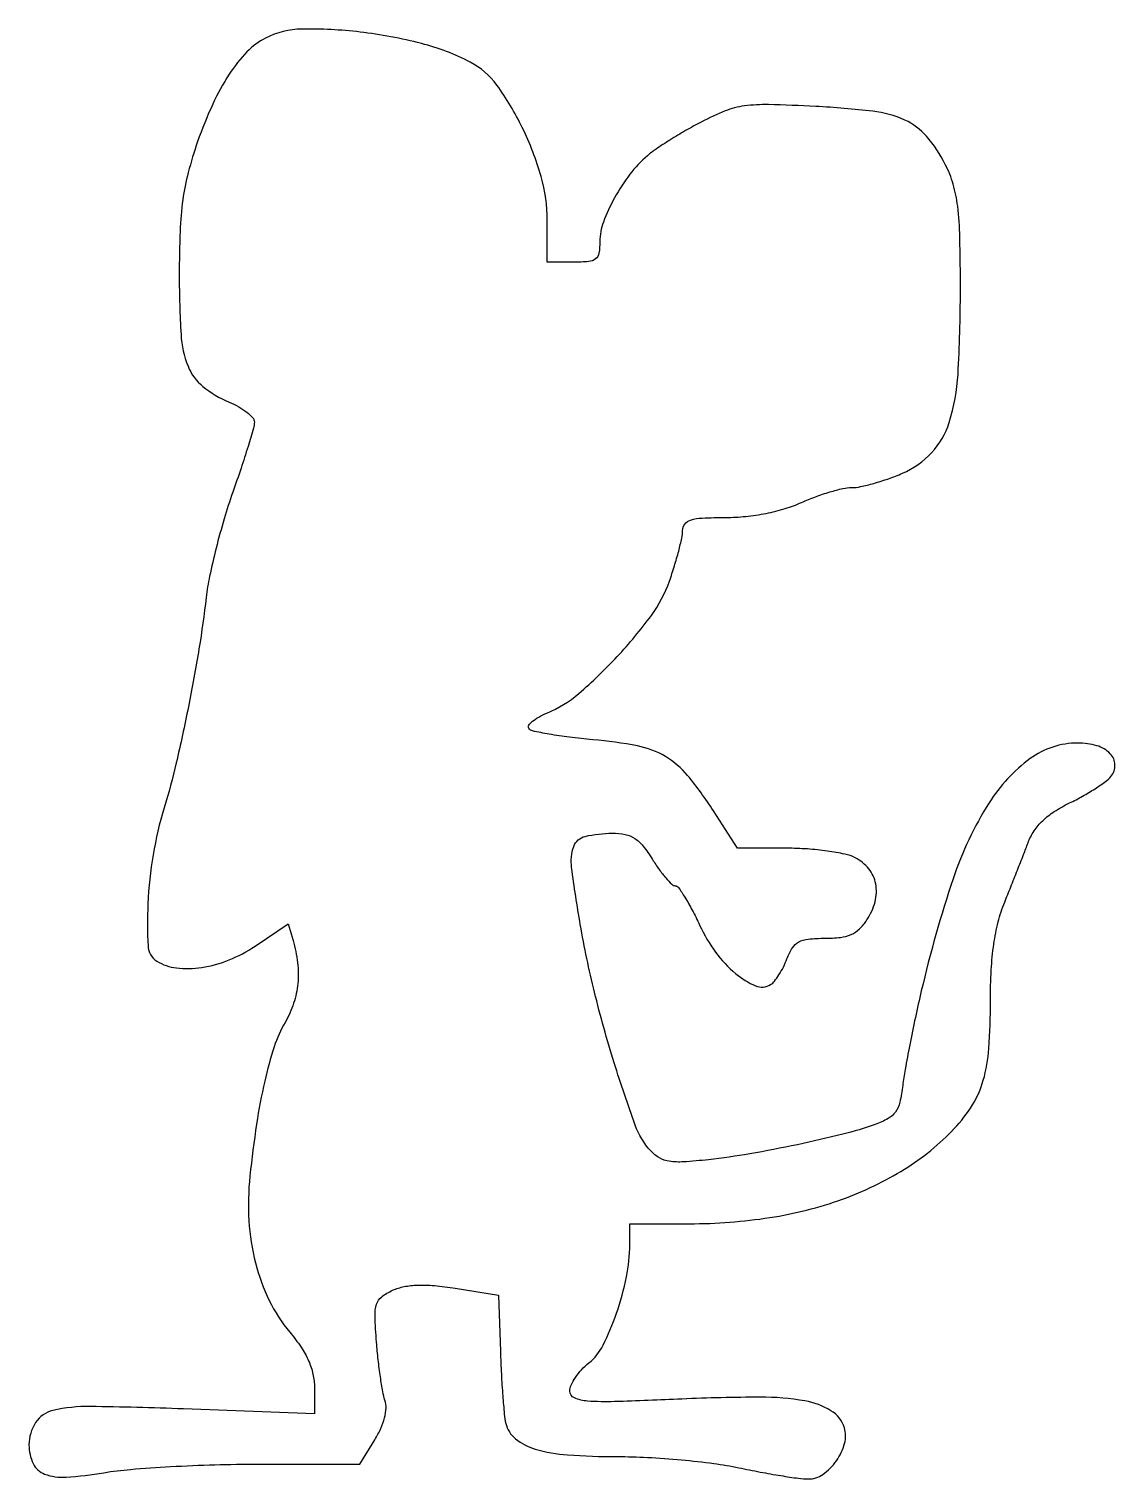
# Model space of a CAD drawing. Extents: x 0 to 145, y 0 to 193.
import ezdxf

# ---------------------------------------------------------------- set-up
doc = ezdxf.new("R2010")
doc.units = 0

msp = doc.modelspace()

# ---------------------------------------------------------------- linework, layer by layer
msp.add_lwpolyline([(31.5, 191.841854, 0.083362), (29.021572, 190.000173, 0.046203), (26.666142, 187.045699, 0.038081), (24.462888, 183.056312, 0.02309), (22.450148, 178.050425, 0.019623), (21.19557, 173.94945, 0.030239), (20.469127, 170.313156, 0.025054), (20.108, 166.154585, 0.009131), (20, 160.241287, 0.015047), (20.237034, 152.366821, 0.078789), (21.169229, 148.147439, 0.129478), (23.128459, 145.472769, 0.071441), (26.630693, 143.380947, -0.029358), (27.920651, 142.750685, -0.038459), (29.010266, 142.021037, -0.042603), (29.780059, 141.300887, -0.185471), (30, 140.728358, -0.070405), (29.883673, 139.906327, -0.004081), (29.157367, 137.466376, -0.006135), (28.230273, 134.569697, -0.00447), (27.131463, 131.371759, 0.012995), (25.983488, 127.835682, 0.009947), (24.906874, 123.915558, 0.010078), (24.045581, 120.203303, 0.023328), (23.58655, 117.379981, -0.012298), (22.629846, 110.547645, -0.008357), (21.220613, 102.822134, -0.008427), (19.598224, 95.356827, -0.015656), (17.99239, 89.372371, 0.031797), (16.52964, 83.12215, 0.029694), (15.828554, 76.591929, 0.025352), (15.846055, 70.969152, 0.242897), (17.020713, 68.966037, 0.113968), (19.635673, 68.050133, 0.065454), (22.991545, 68.11987, 0.05835), (26.633402, 69.120206, 0.052031), (30.099519, 70.96277), (34.5, 73.925539), (35.15032, 71.71277, -0.041574), (35.76024, 68.745791, -0.054183), (35.791776, 65.975436, -0.056299), (35.233551, 63.348135, -0.05049), (34.090487, 60.80716, 0.052226), (32.64489, 57.563707, 0.022529), (31.38171, 52.997057, 0.018858), (30.296753, 47.266092, 0.011101), (29.412275, 40.34949, 0.041199), (29.277545, 34.398149, 0.047498), (30.15166, 28.790732, 0.050631), (31.987556, 23.772815, 0.061399), (34.708545, 19.570001, -0.025463), (36.220648, 17.565532, -0.044335), (37.230804, 15.745812, -0.051421), (37.805603, 13.984207, -0.053213), (38, 12.162771), (38, 8.685539), (20.571697, 9.343039, 0.005626), (8.152868, 9.671672, 0.061092), (3.180079, 9.138407, 0.193369), (0.886181, 7.532139, 0.145486), (0, 4.551016, 0.111025), (0.557982, 2.069129, 0.195851), (2.08331, 0.671605, 0.107117), (4.948604, 0.263513, 0.022935), (9.966854, 0.85745, -0.020385), (13.534526, 1.298154, -0.006609), (18.839772, 1.664376, -0.006577), (24.753786, 1.916164, -0.007349), (30.457327, 2), (44.029397, 2), (46.039613, 5.25, 0.031931), (46.833291, 6.737668, 0.043902), (47.336383, 8.166699, 0.05096), (47.52906, 9.45093, 0.092336), (47.384369, 10.5, -0.036529), (47.098952, 11.62632, -0.008052), (46.782983, 13.596098, -0.008334), (46.49169, 15.890473, -0.007931), (46.271572, 18.231397, -0.009857), (46.067081, 21.742234, -0.084978), (46.271482, 23.29264, -0.15568), (46.950914, 24.265773, -0.056279), (48.414328, 25.142919, -0.05928), (49.932666, 25.627787, -0.039641), (51.747438, 25.830874, -0.031487), (53.969941, 25.762512, -0.015895), (56.752211, 25.411523), (62.5, 24.5), (62.75303, 17, 0.004877), (62.884588, 13.976157, 0.005605), (63.070675, 11.092548, 0.005071), (63.280469, 8.653224, 0.031964), (63.479054, 7.421439, 0.170742), (64.765112, 5.379099, 0.095448), (67.400031, 4.006379, 0.055403), (71.705699, 3.226115, 0.017146), (78.297427, 3, -0.013363), (82.332341, 2.892144, -0.009451), (86.853412, 2.564476, -0.009548), (91.164783, 2.086799, -0.019826), (94.500374, 1.517364, 0.005624), (97.343496, 0.948481, 0.006268), (100.098025, 0.465151, 0.005824), (102.45405, 0.110237, 0.03253), (103.726947, 0.017364, 0.156021), (105.688451, 0.627889, 0.086318), (107.483017, 2.415673, 0.085365), (108.584481, 4.726688, 0.146479), (108.549674, 6.843491, 0.182206), (106.759291, 9.113644, 0.092231), (103.300395, 10.410093, 0.045056), (97.360969, 10.913869, 0.009455), (86.92391, 10.65972, -0.002418), (77.965354, 10.315359, -0.026122), (74.342862, 10.38292, -0.084065), (72.600839, 10.80667, -0.299623), (72, 11.719317, -0.108878), (72.175631, 12.516308, -0.04033), (72.744246, 13.522399, -0.037608), (73.564128, 14.556818, -0.037041), (74.533604, 15.462435, 0.108254), (76.427728, 17.815198, 0.032385), (78.220176, 22.085608, 0.032827), (79.5403, 26.911365, 0.049309), (79.988131, 31.25), (80, 34), (87.936653, 34, 0.038218), (98.64507, 34.819699, 0.048073), (108.281636, 37.268698, 0.052464), (116.548083, 41.259509, 0.0645), (123.186382, 46.66535, 0.051593), (125.601462, 49.806521, 0.069079), (127.046851, 53.092264, 0.052018), (127.783463, 57.319041, 0.017151), (128, 63.629718, -0.012966), (128.108169, 67.800182, -0.022719), (128.443542, 71.23635, -0.026834), (129.028022, 74.174283, -0.033573), (129.894673, 76.814619, 0.001362), (130.708705, 78.843535, 0.001041), (131.588476, 81.067159, 0.001052), (132.40363, 83.152947, 0.002485), (133.000204, 84.71188, -0.056622), (133.806508, 86.28499, -0.054895), (134.952375, 87.655273, -0.048411), (136.502492, 88.878139, -0.030094), (138.52461, 90.011913, 0.014631), (140.264232, 90.9178, 0.015224), (141.924542, 91.912599, 0.015073), (143.304512, 92.857485, 0.061963), (144.041524, 93.550033, 0.181087), (144.579397, 95.097938, 0.191775), (143.950727, 96.573315, 0.127306), (142.157464, 97.63801, 0.071053), (139.627555, 97.996262, 0.159558), (133.295963, 95.914584, 0.093667), (127.808146, 90.022811, 0.060263), (123.023932, 79.932471, 0.023248), (118.796615, 65, 0.004512), (118.000605, 61.446435, 0.004217), (117.250021, 57.798183, 0.004202), (116.638118, 54.547629, 0.01435), (116.318708, 52.419347, -0.026071), (115.927552, 50.17299, -0.097453), (115.3474, 48.869751, -0.113386), (114.367789, 47.989767, -0.041762), (112.662775, 47.223048, -0.023286), (108.330483, 45.918184, -0.009372), (102.306289, 44.525156, -0.009424), (95.956747, 43.306303, -0.014916), (90.470668, 42.527745, -0.011209), (87.135068, 42.231011, -0.054101), (85.235399, 42.31044, -0.093084), (83.925604, 42.767168, -0.078682), (82.781505, 43.68894, -0.096664), (80.710334, 47.122071, -0.012069), (77.910147, 55.406008, -0.014881), (75.278313, 64.839456, -0.01806), (73.398758, 73.825254, -0.009083), (72.238518, 81.403768, -0.11841), (72.52645, 84.217677, -0.257711), (74.038448, 85.567143, -0.0549), (77.668441, 85.984687, -0.05037), (79.369768, 85.821161, -0.095898), (80.637667, 85.303407, -0.08128), (81.751853, 84.283801, -0.028487), (83, 82.5, 0.016277), (83.890151, 81.15933, 0.022831), (84.775961, 80.028125, 0.020264), (85.564803, 79.182221, 0.197449), (86.008252, 79, -0.244065), (86.447582, 78.771967, -0.013871), (87.318975, 77.457812, -0.018675), (88.291029, 75.761779, -0.012394), (89.283502, 73.75, 0.049657), (91.411723, 70.140459, 0.060456), (94.09244, 67.278683, 0.075991), (96.734295, 65.674903, 0.241403), (98.732666, 65.834778, 0.086935), (99.241975, 66.287831, 0.026237), (99.84421, 67.135173, 0.025418), (100.431385, 68.173642, 0.025121), (100.912688, 69.270352, -0.049114), (101.635826, 70.724535, -0.129407), (102.477515, 71.514634, -0.10107), (103.733426, 71.896199, -0.023379), (105.952196, 72, 0.028342), (108.02564, 72.117624, 0.074583), (109.459722, 72.502541, 0.089763), (110.559564, 73.239204, 0.055444), (111.554074, 74.442184, 0.079994), (112.637709, 76.866196, 0.1121), (112.726253, 79.227852, 0.122499), (111.801198, 81.247143, 0.108043), (110, 82.710226, 0.064626), (108.610782, 83.198306, 0.017328), (106.301034, 83.604637, 0.017258), (103.621508, 83.886955, 0.017057), (100.918415, 83.985258), (94.336829, 84), (91.118559, 88.966637, 0.028071), (87.682362, 93.668793, 0.087999), (84.720573, 96.204473, 0.085767), (81.024126, 97.601663, 0.02582), (75.050438, 98.435198, -0.008929), (71.942374, 98.762338, -0.013339), (69.241237, 99.168926, -0.008276), (67.028434, 99.600534, -0.204803), (66.530196, 99.951143, -0.300744), (66.542452, 100.350216, -0.064831), (67.034847, 100.884669, -0.047702), (67.869788, 101.45775, -0.02838), (68.956994, 101.982186, 0.079066), (73.193205, 104.582363, 0.028497), (78.306667, 109.494177, 0.02864), (82.852239, 114.987546, 0.073797), (85.254946, 119.528481, 0.010074), (85.926415, 121.560162, 0.011087), (86.492924, 123.553679, 0.010552), (86.902242, 125.273912, 0.053883), (87.004946, 126.25, -0.163939), (87.300083, 127.134204, -0.1574), (88.074772, 127.677278, -0.063868), (89.633017, 127.947347, -0.010057), (92.75, 128.021962, 0.024625), (95.425746, 128.16407, 0.023258), (98.126674, 128.568985, 0.024071), (100.667618, 129.200095, 0.033612), (102.859204, 130.021962, -0.017636), (104.697486, 130.779123, -0.016759), (106.615834, 131.418951, -0.016977), (108.348429, 131.869603, -0.055184), (109.526298, 132, 0.052879), (110.709857, 132.125521, 0.015991), (112.465973, 132.561415, 0.015826), (114.416492, 133.179617, 0.016597), (116.292835, 133.911199, 0.105192), (120.158717, 136.639526, 0.110335), (122.498747, 140.662487, 0.062617), (123.683599, 147.101357, 0.014228), (124, 158.217977, 0.00533), (123.924086, 165.339684, 0.024474), (123.634183, 169.459257, 0.041189), (123.03806, 172.377153, 0.047006), (121.987137, 175.025213, 0.058585), (119.491492, 178.762381, 0.111565), (116.613326, 180.917711, 0.075841), (112.341586, 182.096103, 0.016696), (104.739336, 182.73912, 0.006407), (98.444646, 182.97956, 0.04027), (95.236496, 182.802505, 0.060904), (92.68852, 182.132081, 0.02592), (89.477273, 180.656329, 0.010118), (87.412448, 179.520695, 0.009152), (85.324203, 178.26503, 0.009209), (83.495556, 177.071925, 0.028682), (82.328524, 176.177608, 0.051352), (80.007015, 173.720215, 0.037232), (77.942738, 170.568969, 0.038066), (76.470306, 167.35336, 0.088216), (76.003738, 164.75, -0.039999), (75.877518, 163.201192, -0.188194), (75.432086, 162.446696, -0.146053), (74.517114, 162.086121, -0.021338), (72.5, 162), (69, 162), (69, 167.524964, 0.069921), (68.174368, 173.400134, 0.043244), (65.676888, 179.922952, 0.043684), (62.287341, 185.585135, 0.117189), (58.750488, 188.629842, 0.056361), (52.236723, 191.117738, 0.033741), (44.081865, 192.642027, 0.032936), (36.328151, 193.041538, 0.115092)], format="xyb", close=True)

doc.saveas('drawing.dxf')
